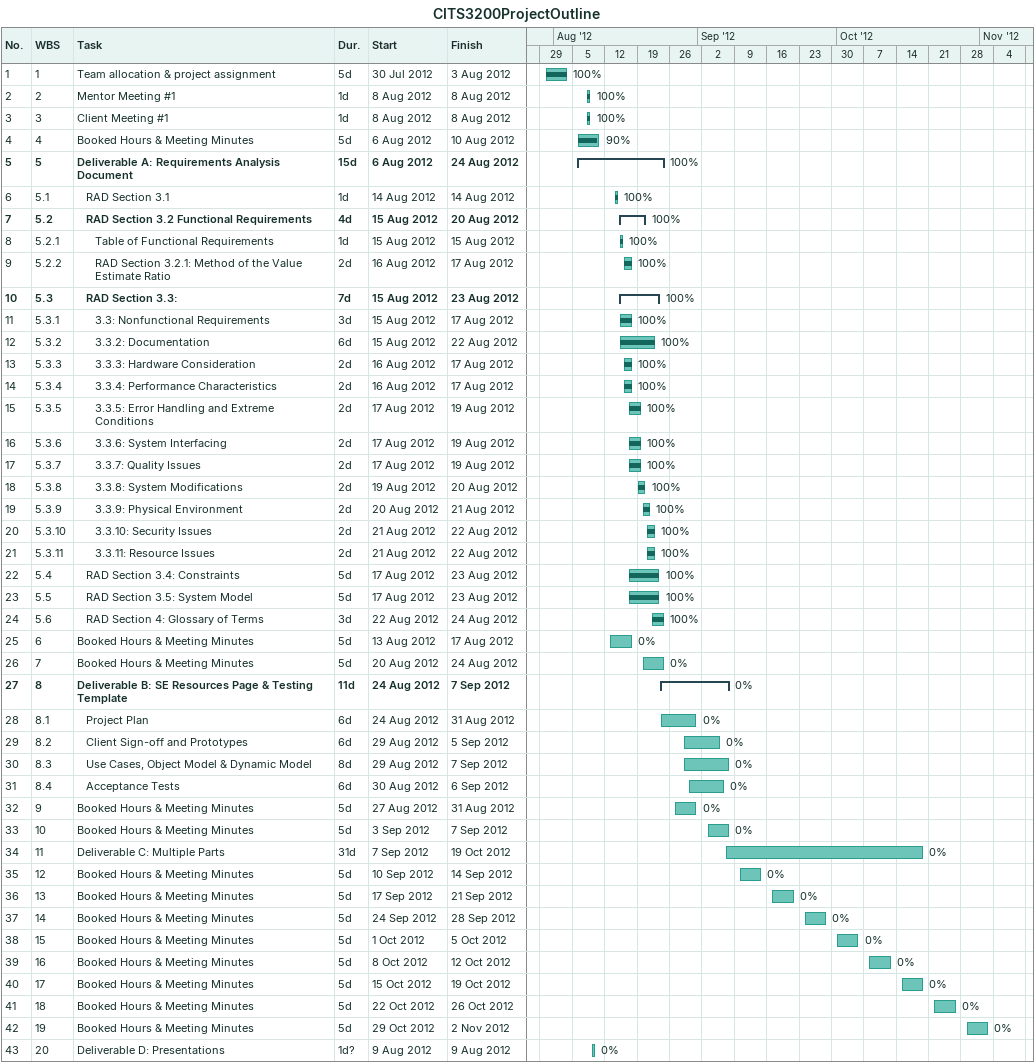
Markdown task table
CITS3200ProjectOutline

| ID | WBS | Task | Duration | Start | Finish | % complete |
|---|---|---|---|---|---|---|
| 1 | 1 | Team allocation & project assignment | 5d | 2012-07-30 | 2012-08-03 | 100 |
| 2 | 2 | Mentor Meeting #1 | 1d | 2012-08-08 | 2012-08-08 | 100 |
| 3 | 3 | Client Meeting #1 | 1d | 2012-08-08 | 2012-08-08 | 100 |
| 4 | 4 | Booked Hours & Meeting Minutes | 5d | 2012-08-06 | 2012-08-10 | 90 |
| 5 | 5 | **Deliverable A: Requirements Analysis Document** | 15d | 2012-08-06 | 2012-08-24 | 100 |
| 6 | 5.1 | RAD Section 3.1 | 1d | 2012-08-14 | 2012-08-14 | 100 |
| 7 | 5.2 | **RAD Section 3.2 Functional Requirements** | 4d | 2012-08-15 | 2012-08-20 | 100 |
| 8 | 5.2.1 | Table of Functional Requirements | 1d | 2012-08-15 | 2012-08-15 | 100 |
| 9 | 5.2.2 | RAD Section 3.2.1: Method of the Value Estimate Ratio | 2d | 2012-08-16 | 2012-08-17 | 100 |
| 10 | 5.3 | **RAD Section 3.3:** | 7d | 2012-08-15 | 2012-08-23 | 100 |
| 11 | 5.3.1 | 3.3: Nonfunctional Requirements | 3d | 2012-08-15 | 2012-08-17 | 100 |
| 12 | 5.3.2 | 3.3.2: Documentation | 6d | 2012-08-15 | 2012-08-22 | 100 |
| 13 | 5.3.3 | 3.3.3: Hardware Consideration | 2d | 2012-08-16 | 2012-08-17 | 100 |
| 14 | 5.3.4 | 3.3.4: Performance Characteristics | 2d | 2012-08-16 | 2012-08-17 | 100 |
| 15 | 5.3.5 | 3.3.5: Error Handling and Extreme Conditions | 2d | 2012-08-17 | 2012-08-19 | 100 |
| 16 | 5.3.6 | 3.3.6: System Interfacing | 2d | 2012-08-17 | 2012-08-19 | 100 |
| 17 | 5.3.7 | 3.3.7: Quality Issues | 2d | 2012-08-17 | 2012-08-19 | 100 |
| 18 | 5.3.8 | 3.3.8: System Modifications | 2d | 2012-08-19 | 2012-08-20 | 100 |
| 19 | 5.3.9 | 3.3.9: Physical Environment | 2d | 2012-08-20 | 2012-08-21 | 100 |
| 20 | 5.3.10 | 3.3.10: Security Issues | 2d | 2012-08-21 | 2012-08-22 | 100 |
| 21 | 5.3.11 | 3.3.11: Resource Issues | 2d | 2012-08-21 | 2012-08-22 | 100 |
| 22 | 5.4 | RAD Section 3.4: Constraints | 5d | 2012-08-17 | 2012-08-23 | 100 |
| 23 | 5.5 | RAD Section 3.5: System Model | 5d | 2012-08-17 | 2012-08-23 | 100 |
| 24 | 5.6 | RAD Section 4: Glossary of Terms | 3d | 2012-08-22 | 2012-08-24 | 100 |
| 25 | 6 | Booked Hours & Meeting Minutes | 5d | 2012-08-13 | 2012-08-17 | 0 |
| 26 | 7 | Booked Hours & Meeting Minutes | 5d | 2012-08-20 | 2012-08-24 | 0 |
| 27 | 8 | **Deliverable B: SE Resources Page & Testing Template** | 11d | 2012-08-24 | 2012-09-07 | 0 |
| 28 | 8.1 | Project Plan | 6d | 2012-08-24 | 2012-08-31 | 0 |
| 29 | 8.2 | Client Sign-off and Prototypes | 6d | 2012-08-29 | 2012-09-05 | 0 |
| 30 | 8.3 | Use Cases, Object Model & Dynamic Model | 8d | 2012-08-29 | 2012-09-07 | 0 |
| 31 | 8.4 | Acceptance Tests | 6d | 2012-08-30 | 2012-09-06 | 0 |
| 32 | 9 | Booked Hours & Meeting Minutes | 5d | 2012-08-27 | 2012-08-31 | 0 |
| 33 | 10 | Booked Hours & Meeting Minutes | 5d | 2012-09-03 | 2012-09-07 | 0 |
| 34 | 11 | Deliverable C: Multiple Parts | 31d | 2012-09-07 | 2012-10-19 | 0 |
| 35 | 12 | Booked Hours & Meeting Minutes | 5d | 2012-09-10 | 2012-09-14 | 0 |
| 36 | 13 | Booked Hours & Meeting Minutes | 5d | 2012-09-17 | 2012-09-21 | 0 |
| 37 | 14 | Booked Hours & Meeting Minutes | 5d | 2012-09-24 | 2012-09-28 | 0 |
| 38 | 15 | Booked Hours & Meeting Minutes | 5d | 2012-10-01 | 2012-10-05 | 0 |
| 39 | 16 | Booked Hours & Meeting Minutes | 5d | 2012-10-08 | 2012-10-12 | 0 |
| 40 | 17 | Booked Hours & Meeting Minutes | 5d | 2012-10-15 | 2012-10-19 | 0 |
| 41 | 18 | Booked Hours & Meeting Minutes | 5d | 2012-10-22 | 2012-10-26 | 0 |
| 42 | 19 | Booked Hours & Meeting Minutes | 5d | 2012-10-29 | 2012-11-02 | 0 |
| 43 | 20 | Deliverable D: Presentations | 1d? | 2012-08-09 | 2012-08-09 | 0 |
